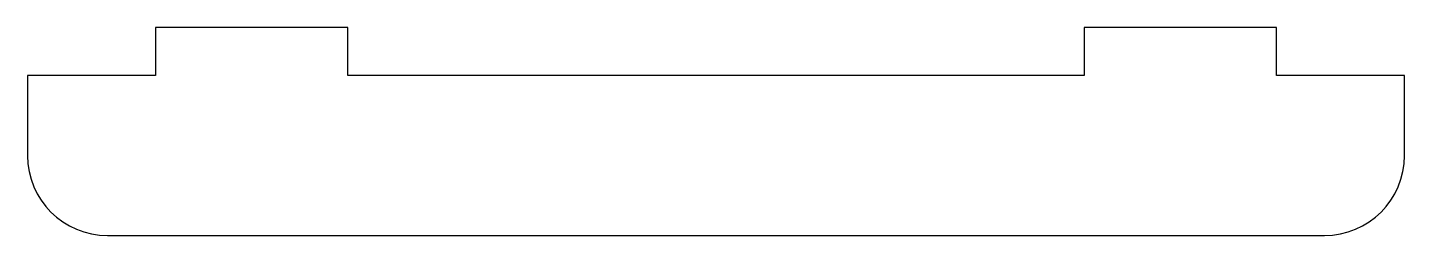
# Model space of a CAD drawing. Extents: x 0.1 to 86.1, y 0.1 to 13.1.
import ezdxf

# ---------------------------------------------------------------- set-up
doc = ezdxf.new("R2010")
doc.units = 0
doc.layers.add('Layer_1', color=7, linetype='CONTINUOUS')

msp = doc.modelspace()

# ---------------------------------------------------------------- linework, layer by layer
at = {"layer": 'Layer_1', "color": 7}
msp.add_lwpolyline([(8.09977, 13.099751), (8.09977, 10.099933), (5.09995, 10.099933), (0.100253, 10.099933), (0.100253, 5.100234), (0.12597, 4.587603), (0.20147, 4.090081), (0.324279, 3.610179), (0.491924, 3.15036), (0.701927, 2.713083), (0.951815, 2.300862), (1.239116, 1.916132), (1.561349, 1.561378), (1.916047, 1.239089), (2.300727, 0.951752), (2.712932, 0.701826), (3.150156, 0.491774), (3.609949, 0.324107), (4.089824, 0.201261), (4.58732, 0.125749), (5.09995, 0.100032), (81.100089, 0.100032), (81.612587, 0.125749), (82.110004, 0.201261), (82.589958, 0.324107), (83.049804, 0.491774), (83.48716, 0.701826), (83.899381, 0.951752), (84.284085, 1.239089), (84.638891, 1.561378), (84.961154, 1.916132), (85.248491, 2.300862), (85.498258, 2.713083), (85.708337, 3.15036), (85.876083, 3.610179), (85.99885, 4.090081), (86.074521, 4.587603), (86.100185, 5.100234), (86.100185, 10.099933), (81.100089, 10.099933), (78.100243, 10.099933), (78.100243, 13.099751), (66.099801, 13.099751), (66.099801, 10.099933), (20.10008, 10.099933), (20.10008, 13.099751), (8.09977, 13.099751)], close=True, dxfattribs=at)

doc.saveas('drawing.dxf')
